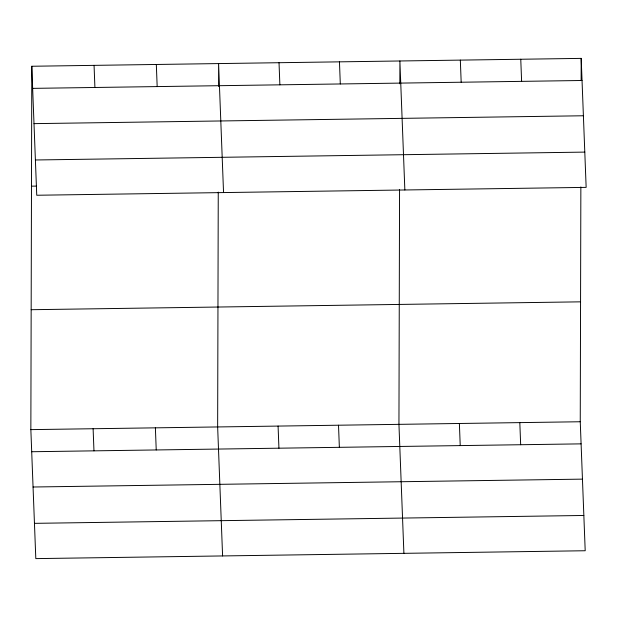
<?xml version="1.0" encoding="UTF-8"?>
<svg xmlns="http://www.w3.org/2000/svg" width="617" height="617" viewBox="0 0 617 617"><rect width="100%" height="100%" fill="white"/><g stroke="black" fill="none" stroke-linecap="round" stroke-linejoin="round"><path stroke-width="0.93" d="M580.859 186.912L580.25 421.75L585.201 550.742L35.809 558.616L30.85 429.625L31.799 66.258L581.191 58.384L586.15 187.375L36.75 195.25L31.799 66.258M218.256 192.111L217.647 426.949L222.598 555.94M218.534 86.419L218.595 63.582L223.547 192.573M399.561 189.512L398.944 424.349L403.904 553.341M399.831 83.819L399.893 60.983L404.852 189.974M581.137 80.272L581.191 58.384M32.647 88.37L582.047 80.495M33.997 123.639L583.397 115.765M35.4 159.98L584.793 152.106M31.482 186.164L36.272 186.103M31.159 309.711L580.558 301.836M30.85 429.625L580.25 421.75M31.698 451.737L581.098 443.862M33.056 487.006L582.456 479.131M34.452 523.347L583.852 515.473M520.763 59.247L521.612 81.359M519.815 422.614L520.663 444.726M460.328 60.119L461.177 82.231M459.38 423.486L460.228 445.597M339.458 61.847L340.306 83.958M338.509 425.213L339.365 447.325M279.023 62.718L279.871 84.83M278.082 426.077L278.93 448.189M156.325 64.477L157.173 86.588M155.384 427.836L156.232 449.947M94.062 65.363L94.91 87.475M93.113 428.73L93.961 450.842"/></g></svg>
